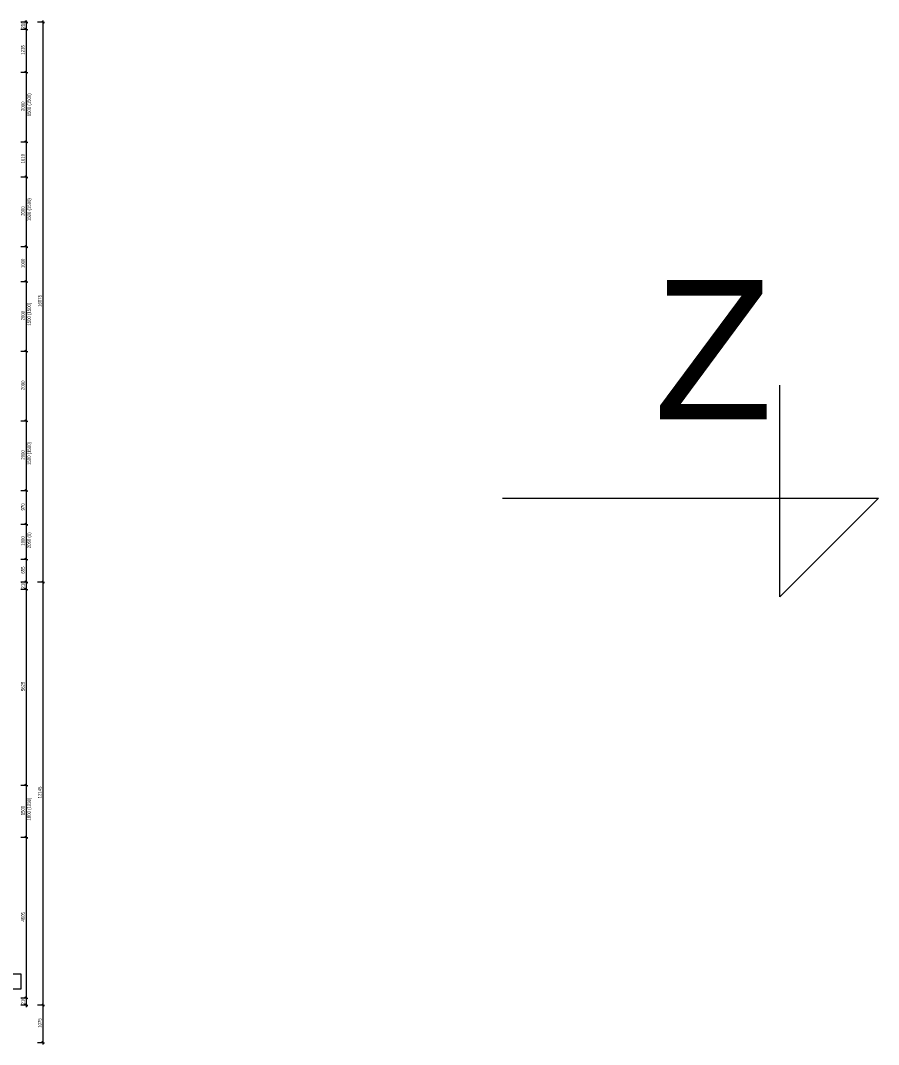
# Model space of a CAD drawing. Header units: millimetres. Extents: x 48671 to 278361, y -45352 to 20466.
# Drawn here: x 97384 to 122010, y -30302 to -905 of the extents above; entities that cross this region are included whole.
import ezdxf

# ---------------------------------------------------------------- set-up
doc = ezdxf.new("R2010")
doc.units = ezdxf.units.MM
for name, color, linetype, lineweight in [('A-ANNO-DIMS', 211, 'Continuous', 9), ('A-ANNO-DIMS-50', 211, 'Continuous', 9), ('A-DETL-THIN', 151, 'Continuous', 13), ('E-POWR-CNDT-IDEN', 130, 'Continuous', 9), ('G-ANNO-TEXT', 231, 'Continuous', 9)]:
    doc.layers.add(name, color=color, linetype=linetype, lineweight=lineweight)
doc.styles.add('Arial_1', font='arial.ttf', dxfattribs={"width": 0.7, "height": 100})
doc.styles.add('Arial_4', font='arial.ttf', dxfattribs={"height": 4000})
doc.dimstyles.new('Vnitřní_-_průhledné', dxfattribs={"dimscale": 304.8, "dimtxt": 102.02594, "dimasz": 0.213255, "dimexe": 0.164042, "dimexo": 0.0625, "dimgap": 0.032808, "dimtad": 1, "dimdec": 0, "dimrnd": 5, "dimzin": 0, "dimdsep": 46, "dimtxsty": 'Arial_1', "dimblk1": 'OBLIQUE', "dimblk2": 'OBLIQUE', "dimsah": 1, "dimcen": 0.09, "dimdle": 0.164042, "dimazin": 0, "dimtfac": 1, "dimtdec": 4, "dimtix": 1, "dimtmove": 0, "dimatfit": 3, "dimfxl": 0.492126, "dimfxlon": 1, "dimtvp": 1, "dimtolj": 1, "dimtzin": 0, "dimarcsym": 2})

# ---------------------------------------------------------------- blocks, each defined once
blk = doc.blocks.new('DIMBLOCK1-1NP_NÁVRH B')
at = {"layer": 'A-ANNO-DIMS-50'}
for p, q in [((97543, -955), (97393, -955)), ((97543, -1164), (97393, -1164)), ((97543, -905), (97543, -1164)), ((97543, -955), (97593, -955)), ((97543, -1164), (97593, -1164))]:
    blk.add_line(p, q, dxfattribs=at)
at = {"layer": 'A-ANNO-DIMS-50', "lineweight": 18}
for p, q in [((97543, -955), (97510, -922)), ((97543, -1164), (97510, -1131)), ((97543, -955), (97575, -987)), ((97543, -1164), (97575, -1196))]:
    blk.add_line(p, q, dxfattribs=at)
at = {"layer": 'A-ANNO-DIMS-50', "color": 0, "insert": (97403, -1139), "char_height": 100, "width": 192.12, "attachment_point": 1, "rotation": 90, "line_spacing_factor": 0.941778, "style": 'Arial_1'}
blk.add_mtext('210', dxfattribs=at)
blk = doc.blocks.new('_Oblique')
at = {"color": 0, "linetype": 'ByBlock', "lineweight": -2}
blk.add_line((-0.5, -0.5), (0.5, 0.5), dxfattribs=at)
blk = doc.blocks.new('DIMBLOCK2-1NP_NÁVRH B')
at = {"layer": 'A-ANNO-DIMS-50'}
for p, q in [((97543, -1164), (97393, -1164)), ((97543, -1164), (97543, -2397)), ((97543, -1164), (97593, -1164)), ((97543, -2397), (97393, -2397)), ((97543, -2397), (97593, -2397))]:
    blk.add_line(p, q, dxfattribs=at)
at = {"layer": 'A-ANNO-DIMS-50', "lineweight": 18}
for p, q in [((97543, -1164), (97510, -1131)), ((97543, -1164), (97575, -1196)), ((97543, -2397), (97510, -2364)), ((97543, -2397), (97575, -2429))]:
    blk.add_line(p, q, dxfattribs=at)
at = {"layer": 'A-ANNO-DIMS-50', "color": 0, "insert": (97403, -1887), "char_height": 100, "width": 256.16, "attachment_point": 1, "rotation": 90, "line_spacing_factor": 0.941778, "style": 'Arial_1'}
blk.add_mtext('1235', dxfattribs=at)
blk = doc.blocks.new('DIMBLOCK3-1NP_NÁVRH B')
at = {"layer": 'A-ANNO-DIMS-50'}
for p, q in [((97543, -2397), (97393, -2397)), ((97543, -2397), (97543, -4397)), ((97543, -2397), (97593, -2397)), ((97543, -4397), (97393, -4397)), ((97543, -4397), (97593, -4397))]:
    blk.add_line(p, q, dxfattribs=at)
at = {"layer": 'A-ANNO-DIMS-50', "lineweight": 18}
for p, q in [((97543, -2397), (97510, -2364)), ((97543, -2397), (97575, -2429)), ((97543, -4397), (97510, -4364)), ((97543, -4397), (97575, -4429))]:
    blk.add_line(p, q, dxfattribs=at)
at = {"layer": 'A-ANNO-DIMS-50', "color": 0, "char_height": 100, "attachment_point": 1, "rotation": 90, "line_spacing_factor": 0.941778, "style": 'Arial_1'}
for s, insert, width in [('1500 (1500)', (97580, -3655), 619.69), ('2000', (97403, -3504), 256.16)]:
    blk.add_mtext(s, dxfattribs=dict(at, insert=insert, width=width))
blk = doc.blocks.new('DIMBLOCK4-1NP_NÁVRH B')
at = {"layer": 'A-ANNO-DIMS-50'}
for p, q in [((97543, -4397), (97393, -4397)), ((97543, -4397), (97543, -5407)), ((97543, -4397), (97593, -4397)), ((97543, -5407), (97393, -5407)), ((97543, -5407), (97593, -5407))]:
    blk.add_line(p, q, dxfattribs=at)
at = {"layer": 'A-ANNO-DIMS-50', "lineweight": 18}
for p, q in [((97543, -4397), (97510, -4364)), ((97543, -4397), (97575, -4429)), ((97543, -5407), (97510, -5374)), ((97543, -5407), (97575, -5439))]:
    blk.add_line(p, q, dxfattribs=at)
at = {"layer": 'A-ANNO-DIMS-50', "color": 0, "insert": (97403, -5009), "char_height": 100, "width": 256.16, "attachment_point": 1, "rotation": 90, "line_spacing_factor": 0.941778, "style": 'Arial_1'}
blk.add_mtext('1010', dxfattribs=at)
blk = doc.blocks.new('DIMBLOCK5-1NP_NÁVRH B')
at = {"layer": 'A-ANNO-DIMS-50'}
for p, q in [((97543, -5407), (97393, -5407)), ((97543, -5407), (97543, -7407)), ((97543, -5407), (97593, -5407)), ((97543, -7407), (97393, -7407)), ((97543, -7407), (97593, -7407))]:
    blk.add_line(p, q, dxfattribs=at)
at = {"layer": 'A-ANNO-DIMS-50', "lineweight": 18}
for p, q in [((97543, -5407), (97510, -5374)), ((97543, -5407), (97575, -5439)), ((97543, -7407), (97510, -7374)), ((97543, -7407), (97575, -7439))]:
    blk.add_line(p, q, dxfattribs=at)
at = {"layer": 'A-ANNO-DIMS-50', "color": 0, "char_height": 100, "attachment_point": 1, "rotation": 90, "line_spacing_factor": 0.941778, "style": 'Arial_1'}
for s, insert, width in [('1500 (1500)', (97580, -6665), 619.69), ('2000', (97403, -6514), 256.16)]:
    blk.add_mtext(s, dxfattribs=dict(at, insert=insert, width=width))
blk = doc.blocks.new('DIMBLOCK6-1NP_NÁVRH B')
at = {"layer": 'A-ANNO-DIMS-50'}
for p, q in [((97543, -7407), (97393, -7407)), ((97543, -7407), (97543, -8407)), ((97543, -7407), (97593, -7407)), ((97543, -8407), (97393, -8407)), ((97543, -8407), (97593, -8407))]:
    blk.add_line(p, q, dxfattribs=at)
at = {"layer": 'A-ANNO-DIMS-50', "lineweight": 18}
for p, q in [((97543, -7407), (97510, -7374)), ((97543, -7407), (97575, -7439)), ((97543, -8407), (97510, -8374)), ((97543, -8407), (97575, -8439))]:
    blk.add_line(p, q, dxfattribs=at)
at = {"layer": 'A-ANNO-DIMS-50', "color": 0, "insert": (97403, -8014), "char_height": 100, "width": 256.16, "attachment_point": 1, "rotation": 90, "line_spacing_factor": 0.941778, "style": 'Arial_1'}
blk.add_mtext('1000', dxfattribs=at)
blk = doc.blocks.new('DIMBLOCK7-1NP_NÁVRH B')
at = {"layer": 'A-ANNO-DIMS-50'}
for p, q in [((97543, -8407), (97393, -8407)), ((97543, -8407), (97543, -10407)), ((97543, -8407), (97593, -8407)), ((97543, -10407), (97393, -10407)), ((97543, -10407), (97593, -10407))]:
    blk.add_line(p, q, dxfattribs=at)
at = {"layer": 'A-ANNO-DIMS-50', "lineweight": 18}
for p, q in [((97543, -8407), (97510, -8374)), ((97543, -8407), (97575, -8439)), ((97543, -10407), (97510, -10374)), ((97543, -10407), (97575, -10439))]:
    blk.add_line(p, q, dxfattribs=at)
at = {"layer": 'A-ANNO-DIMS-50', "color": 0, "char_height": 100, "attachment_point": 1, "rotation": 90, "line_spacing_factor": 0.941778, "style": 'Arial_1'}
for s, insert, width in [('2000', (97403, -9514), 256.16), ('1500 (1500)', (97580, -9665), 619.69)]:
    blk.add_mtext(s, dxfattribs=dict(at, insert=insert, width=width))
blk = doc.blocks.new('DIMBLOCK8-1NP_NÁVRH B')
at = {"layer": 'A-ANNO-DIMS-50'}
for p, q in [((97543, -10407), (97393, -10407)), ((97543, -10407), (97543, -12407)), ((97543, -10407), (97593, -10407)), ((97543, -12407), (97393, -12407)), ((97543, -12407), (97593, -12407))]:
    blk.add_line(p, q, dxfattribs=at)
at = {"layer": 'A-ANNO-DIMS-50', "lineweight": 18}
for p, q in [((97543, -10407), (97510, -10374)), ((97543, -10407), (97575, -10439)), ((97543, -12407), (97510, -12374)), ((97543, -12407), (97575, -12439))]:
    blk.add_line(p, q, dxfattribs=at)
at = {"layer": 'A-ANNO-DIMS-50', "color": 0, "insert": (97403, -11514), "char_height": 100, "width": 256.16, "attachment_point": 1, "rotation": 90, "line_spacing_factor": 0.941778, "style": 'Arial_1'}
blk.add_mtext('2000', dxfattribs=at)
blk = doc.blocks.new('DIMBLOCK9-1NP_NÁVRH B')
at = {"layer": 'A-ANNO-DIMS-50'}
for p, q in [((97543, -12407), (97393, -12407)), ((97543, -12407), (97543, -14407)), ((97543, -12407), (97593, -12407)), ((97543, -14407), (97393, -14407)), ((97543, -14407), (97593, -14407))]:
    blk.add_line(p, q, dxfattribs=at)
at = {"layer": 'A-ANNO-DIMS-50', "lineweight": 18}
for p, q in [((97543, -12407), (97510, -12374)), ((97543, -12407), (97575, -12439)), ((97543, -14407), (97510, -14374)), ((97543, -14407), (97575, -14439))]:
    blk.add_line(p, q, dxfattribs=at)
at = {"layer": 'A-ANNO-DIMS-50', "color": 0, "char_height": 100, "attachment_point": 1, "rotation": 90, "line_spacing_factor": 0.941778, "style": 'Arial_1'}
for s, insert, width in [('1500 (1500)', (97580, -13665), 619.69), ('2000', (97403, -13514), 256.16)]:
    blk.add_mtext(s, dxfattribs=dict(at, insert=insert, width=width))
blk = doc.blocks.new('DIMBLOCK10-1NP_NÁVRH B')
at = {"layer": 'A-ANNO-DIMS-50', "lineweight": 18}
for p, q in [((97543, -14407), (97510, -14374)), ((97543, -14407), (97575, -14439)), ((97543, -15377), (97510, -15344)), ((97543, -15377), (97575, -15409))]:
    blk.add_line(p, q, dxfattribs=at)
at = {"layer": 'A-ANNO-DIMS-50'}
for p, q in [((97543, -14407), (97393, -14407)), ((97543, -14407), (97543, -15377)), ((97543, -14407), (97593, -14407)), ((97543, -15377), (97393, -15377)), ((97543, -15377), (97593, -15377))]:
    blk.add_line(p, q, dxfattribs=at)
at = {"layer": 'A-ANNO-DIMS-50', "color": 0, "insert": (97403, -14972), "char_height": 100, "width": 192.12, "attachment_point": 1, "rotation": 90, "line_spacing_factor": 0.941778, "style": 'Arial_1'}
blk.add_mtext('970', dxfattribs=at)
blk = doc.blocks.new('DIMBLOCK11-1NP_NÁVRH B')
at = {"layer": 'A-ANNO-DIMS-50'}
for p, q in [((97543, -15377), (97393, -15377)), ((97543, -15377), (97543, -16377)), ((97543, -15377), (97593, -15377)), ((97543, -16377), (97393, -16377)), ((97543, -16377), (97593, -16377))]:
    blk.add_line(p, q, dxfattribs=at)
at = {"layer": 'A-ANNO-DIMS-50', "lineweight": 18}
for p, q in [((97543, -15377), (97510, -15344)), ((97543, -15377), (97575, -15409)), ((97543, -16377), (97510, -16344)), ((97543, -16377), (97575, -16409))]:
    blk.add_line(p, q, dxfattribs=at)
at = {"layer": 'A-ANNO-DIMS-50', "color": 0, "char_height": 100, "attachment_point": 1, "rotation": 90, "line_spacing_factor": 0.941778, "style": 'Arial_1'}
for s, insert, width in [('1000', (97403, -15983), 256.16), ('2050 (0)', (97580, -16055), 427.57)]:
    blk.add_mtext(s, dxfattribs=dict(at, insert=insert, width=width))
blk = doc.blocks.new('DIMBLOCK12-1NP_NÁVRH B')
at = {"layer": 'A-ANNO-DIMS-50'}
for p, q in [((97543, -16377), (97393, -16377)), ((97543, -16377), (97543, -17030)), ((97543, -16377), (97593, -16377)), ((97543, -17030), (97393, -17030)), ((97543, -17030), (97593, -17030))]:
    blk.add_line(p, q, dxfattribs=at)
at = {"layer": 'A-ANNO-DIMS-50', "lineweight": 18}
for p, q in [((97543, -16377), (97510, -16344)), ((97543, -16377), (97575, -16409)), ((97543, -17030), (97510, -16998)), ((97543, -17030), (97575, -17063))]:
    blk.add_line(p, q, dxfattribs=at)
at = {"layer": 'A-ANNO-DIMS-50', "color": 0, "insert": (97403, -16784), "char_height": 100, "width": 192.12, "attachment_point": 1, "rotation": 90, "line_spacing_factor": 0.941778, "style": 'Arial_1'}
blk.add_mtext('655', dxfattribs=at)
blk = doc.blocks.new('DIMBLOCK13-1NP_NÁVRH B')
at = {"layer": 'A-ANNO-DIMS-50'}
for p, q in [((97543, -17030), (97393, -17030)), ((97543, -17030), (97543, -17238)), ((97543, -17030), (97593, -17030)), ((97543, -17238), (97393, -17238)), ((97543, -17238), (97593, -17238))]:
    blk.add_line(p, q, dxfattribs=at)
at = {"layer": 'A-ANNO-DIMS-50', "lineweight": 18}
for p, q in [((97543, -17030), (97510, -16998)), ((97543, -17030), (97575, -17063)), ((97543, -17238), (97510, -17206)), ((97543, -17238), (97575, -17271))]:
    blk.add_line(p, q, dxfattribs=at)
at = {"layer": 'A-ANNO-DIMS-50', "color": 0, "insert": (97403, -17214), "char_height": 100, "width": 192.12, "attachment_point": 1, "rotation": 90, "line_spacing_factor": 0.941778, "style": 'Arial_1'}
blk.add_mtext('210', dxfattribs=at)
blk = doc.blocks.new('DIMBLOCK14-1NP_NÁVRH B')
at = {"layer": 'A-ANNO-DIMS-50'}
for p, q in [((97543, -17238), (97393, -17238)), ((97543, -17238), (97543, -22864)), ((97543, -17238), (97593, -17238)), ((97543, -22864), (97393, -22864)), ((97543, -22864), (97593, -22864))]:
    blk.add_line(p, q, dxfattribs=at)
at = {"layer": 'A-ANNO-DIMS-50', "lineweight": 18}
for p, q in [((97543, -17238), (97510, -17206)), ((97543, -17238), (97575, -17271)), ((97543, -22864), (97510, -22832)), ((97543, -22864), (97575, -22897))]:
    blk.add_line(p, q, dxfattribs=at)
at = {"layer": 'A-ANNO-DIMS-50', "color": 0, "insert": (97403, -20158), "char_height": 100, "width": 256.16, "attachment_point": 1, "rotation": 90, "line_spacing_factor": 0.941778, "style": 'Arial_1'}
blk.add_mtext('5625', dxfattribs=at)
blk = doc.blocks.new('DIMBLOCK15-1NP_NÁVRH B')
at = {"layer": 'A-ANNO-DIMS-50'}
for p, q in [((97543, -22864), (97393, -22864)), ((97543, -22864), (97543, -24364)), ((97543, -22864), (97593, -22864)), ((97543, -24364), (97393, -24364)), ((97543, -24364), (97593, -24364))]:
    blk.add_line(p, q, dxfattribs=at)
at = {"layer": 'A-ANNO-DIMS-50', "lineweight": 18}
for p, q in [((97543, -22864), (97510, -22832)), ((97543, -22864), (97575, -22897)), ((97543, -24364), (97510, -24332)), ((97543, -24364), (97575, -24397))]:
    blk.add_line(p, q, dxfattribs=at)
at = {"layer": 'A-ANNO-DIMS-50', "color": 0, "char_height": 100, "attachment_point": 1, "rotation": 90, "line_spacing_factor": 0.941778, "style": 'Arial_1'}
for s, insert, width in [('1500', (97403, -23721), 256.16), ('1800 (1230)', (97580, -23872), 619.69)]:
    blk.add_mtext(s, dxfattribs=dict(at, insert=insert, width=width))
blk = doc.blocks.new('DIMBLOCK16-1NP_NÁVRH B')
at = {"layer": 'A-ANNO-DIMS-50'}
for p, q in [((97543, -24364), (97393, -24364)), ((97543, -24364), (97543, -28969)), ((97543, -24364), (97593, -24364)), ((97543, -28969), (97393, -28969)), ((97543, -28969), (97593, -28969))]:
    blk.add_line(p, q, dxfattribs=at)
at = {"layer": 'A-ANNO-DIMS-50', "lineweight": 18}
for p, q in [((97543, -24364), (97510, -24332)), ((97543, -24364), (97575, -24397)), ((97543, -28969), (97510, -28937)), ((97543, -28969), (97575, -29002))]:
    blk.add_line(p, q, dxfattribs=at)
at = {"layer": 'A-ANNO-DIMS-50', "color": 0, "insert": (97403, -26774), "char_height": 100, "width": 256.16, "attachment_point": 1, "rotation": 90, "line_spacing_factor": 0.941778, "style": 'Arial_1'}
blk.add_mtext('4605', dxfattribs=at)
blk = doc.blocks.new('DIMBLOCK17-1NP_NÁVRH B')
at = {"layer": 'A-ANNO-DIMS-50'}
for p, q in [((97543, -28969), (97393, -28969)), ((97543, -28969), (97543, -29227)), ((97543, -28969), (97593, -28969)), ((97543, -29177), (97393, -29177)), ((97543, -29177), (97593, -29177))]:
    blk.add_line(p, q, dxfattribs=at)
at = {"layer": 'A-ANNO-DIMS-50', "lineweight": 18}
for p, q in [((97543, -28969), (97510, -28937)), ((97543, -28969), (97575, -29002)), ((97543, -29177), (97510, -29145)), ((97543, -29177), (97575, -29210))]:
    blk.add_line(p, q, dxfattribs=at)
at = {"layer": 'A-ANNO-DIMS-50', "color": 0, "insert": (97403, -29153), "char_height": 100, "width": 192.12, "attachment_point": 1, "rotation": 90, "line_spacing_factor": 0.941778, "style": 'Arial_1'}
blk.add_mtext('210', dxfattribs=at)
blk = doc.blocks.new('DIMBLOCK163-1NP_NÁVRH B')
at = {"layer": 'A-ANNO-DIMS-50'}
for p, q in [((98025, -955), (97875, -955)), ((98025, -905), (98025, -17030)), ((98025, -955), (98075, -955)), ((98025, -17030), (97875, -17030)), ((98025, -17030), (98075, -17030))]:
    blk.add_line(p, q, dxfattribs=at)
at = {"layer": 'A-ANNO-DIMS-50', "lineweight": 18}
for p, q in [((98025, -955), (97993, -922)), ((98025, -955), (98058, -987)), ((98025, -17030), (97993, -16998)), ((98025, -17030), (98058, -17063))]:
    blk.add_line(p, q, dxfattribs=at)
at = {"layer": 'A-ANNO-DIMS-50', "color": 0, "insert": (97886, -9126), "char_height": 100, "width": 320.2, "attachment_point": 1, "rotation": 90, "line_spacing_factor": 0.941778, "style": 'Arial_1'}
blk.add_mtext('16075', dxfattribs=at)
blk = doc.blocks.new('DIMBLOCK164-1NP_NÁVRH B')
at = {"layer": 'A-ANNO-DIMS-50'}
for p, q in [((98025, -17030), (97875, -17030)), ((98025, -17030), (98025, -29177)), ((98025, -17030), (98075, -17030)), ((98025, -29177), (97875, -29177)), ((98025, -29177), (98075, -29177))]:
    blk.add_line(p, q, dxfattribs=at)
at = {"layer": 'A-ANNO-DIMS-50', "lineweight": 18}
for p, q in [((98025, -17030), (97993, -16998)), ((98025, -17030), (98058, -17063)), ((98025, -29177), (97993, -29145)), ((98025, -29177), (98058, -29210))]:
    blk.add_line(p, q, dxfattribs=at)
at = {"layer": 'A-ANNO-DIMS-50', "color": 0, "insert": (97886, -23237), "char_height": 100, "width": 320.2, "attachment_point": 1, "rotation": 90, "line_spacing_factor": 0.941778, "style": 'Arial_1'}
blk.add_mtext('12145', dxfattribs=at)
blk = doc.blocks.new('DIMBLOCK165-1NP_NÁVRH B')
at = {"layer": 'A-ANNO-DIMS-50'}
for p, q in [((98025, -29177), (97875, -29177)), ((98025, -29177), (98025, -30302)), ((98025, -29177), (98075, -29177)), ((98025, -30252), (97875, -30252)), ((98025, -30252), (98075, -30252))]:
    blk.add_line(p, q, dxfattribs=at)
at = {"layer": 'A-ANNO-DIMS-50', "lineweight": 18}
for p, q in [((98025, -29177), (97993, -29145)), ((98025, -29177), (98058, -29210)), ((98025, -30252), (97993, -30220)), ((98025, -30252), (98058, -30285))]:
    blk.add_line(p, q, dxfattribs=at)
at = {"layer": 'A-ANNO-DIMS-50', "color": 0, "insert": (97886, -29822), "char_height": 100, "width": 256.16, "attachment_point": 1, "rotation": 90, "line_spacing_factor": 0.941778, "style": 'Arial_1'}
blk.add_mtext('1075', dxfattribs=at)

msp = doc.modelspace()

# ---------------------------------------------------------------- linework, layer by layer
at = {"layer": 'A-DETL-THIN', "lineweight": 9}
for p, q in [((119181.6, -17446.6), (119181.6, -11371.7)), ((111218.2, -14618.2), (122010.1, -14618.2)), ((122010.1, -14618.2), (119181.6, -17446.6))]:
    msp.add_line(p, q, dxfattribs=at)
at = {"layer": 'E-POWR-CNDT-IDEN', "flags": 128}
msp.add_lwpolyline([(96926.3, -28276.9), (97394, -28276.9), (97394, -28711.6), (96926.3, -28711.6)], close=True, dxfattribs=at)

# ---------------------------------------------------------------- texts
at = {"layer": 'G-ANNO-TEXT', "color": 7, "insert": (115564.6, -8358.1), "char_height": 4000, "width": 4168.775, "attachment_point": 1, "style": 'Arial_4'}
msp.add_mtext('\\fArial|b0|i0|c238|p34|;Z', dxfattribs=at)

# ---------------------------------------------------------------- dimensions: what is measured, and where the dimension line sits
at = {"layer": 'A-ANNO-DIMS'}
for base, p1, p2, override, picture, middle in [((97542.9, -1163.7), (97392.9, -954.9), (97392.9, -1163.7), {"dimpost": '<>', "dimfxl": 208.797046}, 'DIMBLOCK1-1NP_NÁVRH B', (97481.8, -1059.3)), ((97542.9, -2396.9), (97392.9, -1163.7), (97392.9, -2396.9), {"dimpost": '<>', "dimfxl": 1233.145783}, 'DIMBLOCK2-1NP_NÁVRH B', (97481.8, -1780.3)), ((98025.5, -17030.3), (97875.5, -954.9), (97875.5, -17030.3), {"dimpost": '<>', "dimfxl": 16075.41314}, 'DIMBLOCK163-1NP_NÁVRH B', (97964.4, -8992.6)), ((97542.9, -5406.8), (97392.9, -4396.9), (97392.9, -5406.8), {"dimpost": '<>', "dimfxl": 1009.992155}, 'DIMBLOCK4-1NP_NÁVRH B', (97481.8, -4901.9)), ((97542.9, -8406.8), (97392.9, -7406.8), (97392.9, -8406.8), {"dimpost": '<>', "dimfxl": 999.992233}, 'DIMBLOCK6-1NP_NÁVRH B', (97481.8, -7906.8)), ((97542.9, -12406.8), (97392.9, -10406.8), (97392.9, -12406.8), {"dimpost": '<>', "dimfxl": 1999.984466}, 'DIMBLOCK8-1NP_NÁVRH B', (97481.8, -11406.8)), ((97542.9, -15376.6), (97392.9, -14406.8), (97392.9, -15376.6), {"dimpost": '<>', "dimfxl": 969.795402}, 'DIMBLOCK10-1NP_NÁVRH B', (97481.8, -14891.7)), ((97542.9, -17030.3), (97392.9, -16376.6), (97392.9, -17030.3), {"dimpost": '<>', "dimfxl": 653.775956}, 'DIMBLOCK12-1NP_NÁVRH B', (97481.8, -16703.5)), ((97542.9, -17238.3), (97392.9, -17030.3), (97392.9, -17238.3), {"dimpost": '<>', "dimfxl": 208}, 'DIMBLOCK13-1NP_NÁVRH B', (97481.8, -17134.3)), ((98025.5, -29177.3), (97875.5, -17030.3), (97875.5, -29177.3), {"dimpost": '<>', "dimfxl": 12146.939189}, 'DIMBLOCK164-1NP_NÁVRH B', (97964.4, -23103.8)), ((97542.9, -22864.3), (97392.9, -17238.3), (97392.9, -22864.3), {"dimpost": '<>', "dimfxl": 5625.939189}, 'DIMBLOCK14-1NP_NÁVRH B', (97481.8, -20051.3)), ((97542.9, -28969.3), (97392.9, -24364.3), (97392.9, -28969.3), {"dimpost": '<>', "dimfxl": 4605}, 'DIMBLOCK16-1NP_NÁVRH B', (97481.8, -26666.8)), ((97542.9, -29177.3), (97392.9, -28969.3), (97392.9, -29177.3), {"dimpost": '<>', "dimfxl": 208}, 'DIMBLOCK17-1NP_NÁVRH B', (97481.8, -29073.3)), ((98025.5, -30252.3), (97875.5, -29177.3), (97875.5, -30252.3), {"dimpost": '<>', "dimfxl": 1075}, 'DIMBLOCK165-1NP_NÁVRH B', (97964.4, -29714.8))]:
    dim = msp.add_linear_dim(base=base, p1=p1, p2=p2, angle=90, dimstyle='Vnitřní_-_průhledné', override=override, dxfattribs=at)
    dim.commit()
    dim.dimension.update_dxf_attribs({"geometry": picture, "text_midpoint": middle})
for base, p1, p2, text, override, picture, middle in [((97542.9, -4396.9), (97392.9, -2396.9), (97392.9, -4396.9), '<>\\X1500 (1500)', {"dimpost": '<>', "dimfxl": 1999.984466}, 'DIMBLOCK3-1NP_NÁVRH B', (97542.9, -3396.9)), ((97542.9, -7406.8), (97392.9, -5406.8), (97392.9, -7406.8), '<>\\X1500 (1500)', {"dimpost": '<>', "dimfxl": 1999.984466}, 'DIMBLOCK5-1NP_NÁVRH B', (97542.9, -6406.8)), ((97542.9, -10406.8), (97392.9, -8406.8), (97392.9, -10406.8), '<>\\X1500 (1500)', {"dimpost": '<>', "dimfxl": 1999.984466}, 'DIMBLOCK7-1NP_NÁVRH B', (97542.9, -9406.8)), ((97542.9, -14406.8), (97392.9, -12406.8), (97392.9, -14406.8), '<>\\X1500 (1500)', {"dimpost": '<>', "dimfxl": 1999.984466}, 'DIMBLOCK9-1NP_NÁVRH B', (97542.9, -13406.8)), ((97542.9, -16376.6), (97392.9, -15376.6), (97392.9, -16376.6), '<>\\X2050 (0)', {"dimpost": '<>', "dimfxl": 999.992233}, 'DIMBLOCK11-1NP_NÁVRH B', (97542.9, -15876.6)), ((97542.9, -24364.3), (97392.9, -22864.3), (97392.9, -24364.3), '<>\\X1800 (1230)', {"dimpost": '<>', "dimfxl": 1500}, 'DIMBLOCK15-1NP_NÁVRH B', (97542.9, -23614.3))]:
    dim = msp.add_linear_dim(base=base, p1=p1, p2=p2, angle=90, text=text, dimstyle='Vnitřní_-_průhledné', override=override, dxfattribs=at)
    dim.commit()
    dim.dimension.update_dxf_attribs({"geometry": picture, "text_midpoint": middle})

doc.saveas('drawing.dxf')
